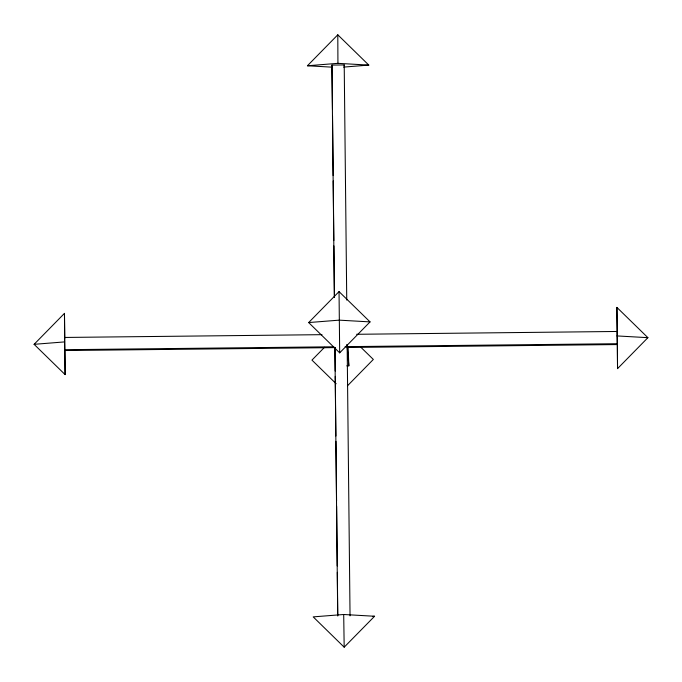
<?xml version="1.0" encoding="UTF-8"?>
<svg xmlns="http://www.w3.org/2000/svg" width="682" height="682" viewBox="0 0 682 682"><rect width="100%" height="100%" fill="white"/><g stroke="black" fill="none" stroke-linecap="round" stroke-linejoin="round"><path stroke-width="1.02" d="M64.995 350.309L65.114 374.614L34.1 344.325L64.466 313.37L64.841 337.641M332.125 67.16L307.42 65.762L337.795 34.808L368.8 65.097L343.558 67.1M308.665 322.56L339.039 291.615L370.045 321.895L339.679 352.85L308.665 322.56L339.176 320.148L370.045 321.895M324.547 347.274L311.955 360.105L336.158 383.744M347.411 385.867L373.335 359.44L360.471 346.882M617.534 368.63L647.9 337.675L616.886 307.394L617.534 368.63L617.415 344.325M344.18 647.192L374.58 616.264L343.702 614.491L313.191 616.878L344.18 647.192L343.702 614.491M307.42 65.762L337.931 63.341L368.8 65.097M34.1 344.325L64.611 341.904L64.466 313.37M372.474 616.434L374.58 616.264M334.368 297.25L331.938 65.08L344.214 64.943L344.291 65.779M335.229 350.667L334.964 347.607L64.892 350.531L64.816 349.704L64.688 337.454L322.006 334.666M356.609 334.291L617.108 331.469L617.312 344.555L347.24 347.479M64.816 349.704L333.83 346.788M345.118 346.661L617.236 343.719M346.797 365.85L348.843 365.833L348.093 346.447M617.031 335.928L647.9 337.675M331.938 65.08L332.466 109.58M346.985 344.606L348.843 365.833M64.688 337.454L64.764 338.289M616.886 307.394L617.261 331.657M339.679 352.85L339.039 291.615M64.611 341.904L65.114 374.614M344.214 64.943L346.746 300.08M347.147 344.598L350.045 615.863M332.535 115.966L333.166 175.606M333.217 180.935L333.839 240.576M333.899 245.904L334.436 297.02M334.964 347.607L335.212 371.042M335.263 376.362L335.885 436.011M335.945 441.331L336.567 500.972M336.627 506.3L337.249 565.941M337.317 572.334L337.769 615.999M334.905 347.837L337.701 615.164M337.795 34.808L337.931 63.341"/></g></svg>
